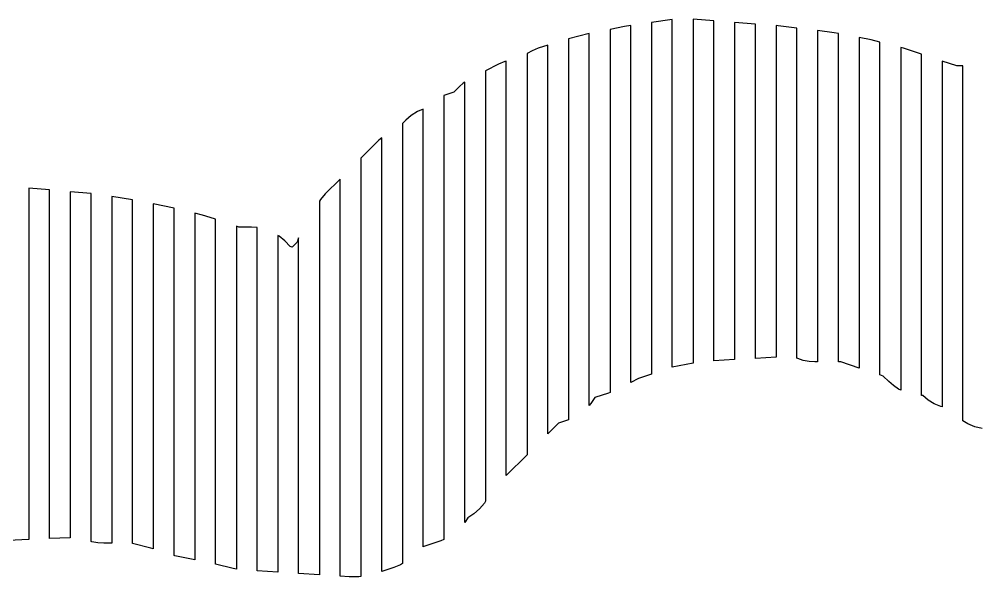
# Model space of a CAD drawing. Header units: millimetres. Extents: x -6 to 1890, y -8 to 898.
# Drawn here: x 363.7 to 548.8, y 218.4 to 325.7 of the extents above; entities that cross this region are included whole.
import ezdxf

# ---------------------------------------------------------------- set-up
doc = ezdxf.new("R2010")
doc.units = ezdxf.units.MM
doc.layers.add('PASSADAS_COMPLETAS', color=1, linetype='CONTINUOUS')
doc.layers.add('PECAS_2D', color=3, linetype='CONTINUOUS')

msp = doc.modelspace()

# ---------------------------------------------------------------- linework, layer by layer
at = {"layer": 'PASSADAS_COMPLETAS'}
msp.add_lwpolyline([(549.245, 246.945), (547.847, 247.278), (546.511, 247.831), (545.578, 248.405), (545.578, 253.563), (545.578, 254.852), (545.578, 256.141), (545.578, 257.431), (545.578, 258.72), (545.578, 260.009), (545.578, 261.298), (545.578, 294.821), (545.578, 296.111), (545.578, 297.4), (545.578, 298.689), (545.578, 299.979), (545.578, 301.268), (545.578, 302.557), (545.578, 303.846), (545.578, 305.136), (545.578, 306.425), (545.578, 307.715), (545.578, 309.004), (545.578, 310.293), (545.578, 311.583), (545.578, 316.74), (544.372, 316.74), (541.578, 317.671), (541.578, 313.755), (541.578, 312.449), (541.578, 311.144), (541.578, 309.838), (541.578, 308.533), (541.578, 307.227), (541.578, 305.922), (541.578, 304.616), (541.578, 303.311), (541.578, 302.005), (541.578, 300.7), (541.578, 299.394), (541.578, 298.089), (541.578, 296.783), (541.578, 295.478), (541.578, 262.84), (541.578, 261.535), (541.578, 260.229), (541.578, 258.924), (541.578, 257.618), (541.578, 256.313), (541.578, 255.007), (541.578, 251.091), (541.31, 251.18), (540.051, 251.708), (538.88, 252.422), (537.834, 253.298), (537.578, 253.308), (537.578, 257.172), (537.578, 258.461), (537.578, 259.749), (537.578, 261.037), (537.578, 262.325), (537.578, 264.901), (537.578, 297.106), (537.578, 298.394), (537.578, 299.682), (537.578, 300.97), (537.578, 302.258), (537.578, 304.835), (537.578, 306.123), (537.578, 307.411), (537.578, 308.699), (537.578, 309.987), (537.578, 311.275), (537.578, 312.564), (537.578, 313.852), (537.578, 315.14), (537.578, 319.004), (534.139, 320.151), (533.578, 320.314), (533.578, 316.432), (533.578, 315.138), (533.578, 313.844), (533.578, 312.55), (533.578, 311.256), (533.578, 309.962), (533.578, 308.668), (533.578, 307.374), (533.578, 306.08), (533.578, 304.786), (533.578, 303.492), (533.578, 302.198), (533.578, 300.904), (533.578, 299.61), (533.578, 298.316), (533.578, 265.965), (533.578, 264.671), (533.578, 263.377), (533.578, 262.083), (533.578, 260.789), (533.578, 259.495), (533.578, 258.201), (533.578, 254.319), (533.163, 254.525), (532.171, 255.189), (531.29, 255.964), (530.224, 257.03), (529.578, 257.245), (529.578, 259.808), (529.578, 261.09), (529.578, 262.371), (529.578, 263.653), (529.578, 264.934), (529.578, 266.215), (529.578, 267.497), (529.578, 299.534), (529.578, 300.815), (529.578, 302.097), (529.578, 303.378), (529.578, 304.66), (529.578, 305.941), (529.578, 307.222), (529.578, 308.504), (529.578, 309.785), (529.578, 311.067), (529.578, 312.348), (529.578, 313.63), (529.578, 314.911), (529.578, 316.193), (529.578, 317.474), (529.578, 321.319), (527.876, 321.734), (525.578, 322.193), (525.578, 317), (525.578, 315.702), (525.578, 314.404), (525.578, 313.105), (525.578, 311.807), (525.578, 310.509), (525.578, 309.211), (525.578, 307.912), (525.578, 306.614), (525.578, 305.316), (525.578, 304.018), (525.578, 302.719), (525.578, 301.421), (525.578, 267.666), (525.578, 266.368), (525.578, 265.07), (525.578, 263.772), (525.578, 262.473), (525.578, 261.175), (525.578, 258.579), (522.029, 259.762), (521.578, 259.762), (521.578, 262.342), (521.578, 263.633), (521.578, 264.923), (521.578, 266.214), (521.578, 267.504), (521.578, 268.795), (521.578, 272.666), (521.578, 302.346), (521.578, 303.637), (521.578, 304.927), (521.578, 306.217), (521.578, 307.508), (521.578, 308.798), (521.578, 310.089), (521.578, 311.379), (521.578, 312.67), (521.578, 313.96), (521.578, 315.25), (521.578, 316.541), (521.578, 317.831), (521.578, 319.122), (521.578, 322.993), (520.757, 323.133), (517.578, 323.53), (517.578, 319.626), (517.578, 318.324), (517.578, 317.023), (517.578, 315.722), (517.578, 314.42), (517.578, 313.119), (517.578, 311.817), (517.578, 310.516), (517.578, 309.215), (517.578, 307.913), (517.578, 306.612), (517.578, 305.31), (517.578, 304.009), (517.578, 302.708), (517.578, 268.871), (517.578, 267.57), (517.578, 266.269), (517.578, 264.967), (517.578, 263.666), (517.578, 259.762), (517.043, 259.762), (515.921, 259.831), (514.808, 260.04), (513.729, 260.386), (513.578, 260.456), (513.578, 264.349), (513.578, 265.646), (513.578, 266.944), (513.578, 268.241), (513.578, 269.538), (513.578, 270.836), (513.578, 303.271), (513.578, 304.569), (513.578, 305.866), (513.578, 307.164), (513.578, 308.461), (513.578, 309.758), (513.578, 311.056), (513.578, 312.353), (513.578, 313.651), (513.578, 314.948), (513.578, 316.245), (513.578, 317.543), (513.578, 318.84), (513.578, 320.138), (513.578, 324.03), (509.985, 324.469), (509.578, 324.5), (509.578, 320.592), (509.578, 319.29), (509.578, 317.987), (509.578, 316.685), (509.578, 315.382), (509.578, 314.08), (509.578, 312.777), (509.578, 311.475), (509.578, 310.172), (509.578, 308.869), (509.578, 307.567), (509.578, 306.264), (509.578, 304.962), (509.578, 303.659), (509.578, 271.096), (509.578, 269.793), (509.578, 268.491), (509.578, 267.188), (509.578, 265.886), (509.578, 264.583), (509.578, 260.675), (505.578, 260.44), (505.578, 264.302), (505.578, 265.589), (505.578, 266.877), (505.578, 268.164), (505.578, 269.452), (505.578, 270.739), (505.578, 302.923), (505.578, 304.21), (505.578, 305.497), (505.578, 306.785), (505.578, 308.072), (505.578, 309.359), (505.578, 310.647), (505.578, 311.934), (505.578, 313.222), (505.578, 314.509), (505.578, 315.796), (505.578, 317.084), (505.578, 318.371), (505.578, 319.658), (505.578, 324.808), (501.578, 325.115), (501.578, 319.923), (501.578, 318.624), (501.578, 317.326), (501.578, 316.028), (501.578, 314.73), (501.578, 313.431), (501.578, 312.133), (501.578, 310.835), (501.578, 309.537), (501.578, 308.239), (501.578, 306.94), (501.578, 305.642), (501.578, 304.344), (501.578, 303.046), (501.578, 270.59), (501.578, 269.292), (501.578, 267.994), (501.578, 266.696), (501.578, 265.398), (501.578, 260.205), (497.578, 259.969), (497.578, 265.103), (497.578, 266.386), (497.578, 267.67), (497.578, 268.953), (497.578, 270.237), (497.578, 271.52), (497.578, 303.605), (497.578, 304.889), (497.578, 306.172), (497.578, 308.739), (497.578, 310.022), (497.578, 311.306), (497.578, 312.589), (497.578, 313.872), (497.578, 315.156), (497.578, 316.439), (497.578, 317.723), (497.578, 319.006), (497.578, 320.289), (497.578, 325.423), (493.578, 325.731), (493.578, 320.539), (493.578, 319.242), (493.578, 317.944), (493.578, 316.646), (493.578, 315.348), (493.578, 314.05), (493.578, 312.753), (493.578, 311.455), (493.578, 310.157), (493.578, 308.859), (493.578, 307.561), (493.578, 306.263), (493.578, 304.966), (493.578, 303.668), (493.578, 269.924), (493.578, 268.627), (493.578, 267.329), (493.578, 266.031), (493.578, 264.733), (493.578, 263.435), (493.578, 259.542), (489.578, 258.732), (489.578, 262.592), (489.578, 263.879), (489.578, 265.166), (489.578, 266.453), (489.578, 267.74), (489.578, 269.027), (489.578, 271.601), (489.578, 303.773), (489.578, 305.06), (489.578, 306.347), (489.578, 307.634), (489.578, 308.921), (489.578, 310.207), (489.578, 311.494), (489.578, 312.781), (489.578, 314.068), (489.578, 315.355), (489.578, 316.642), (489.578, 317.929), (489.578, 319.216), (489.578, 320.503), (489.578, 325.65), (485.578, 325.079), (485.578, 319.873), (485.578, 318.571), (485.578, 317.269), (485.578, 315.968), (485.578, 314.666), (485.578, 313.365), (485.578, 312.063), (485.578, 310.762), (485.578, 309.46), (485.578, 308.159), (485.578, 306.857), (485.578, 305.556), (485.578, 304.254), (485.578, 302.952), (485.578, 301.651), (485.578, 267.811), (485.578, 266.509), (485.578, 265.208), (485.578, 263.906), (485.578, 262.605), (485.578, 261.303), (485.578, 257.398), (483.048, 256.555), (481.578, 255.82), (481.578, 261.004), (481.578, 262.3), (481.578, 263.596), (481.578, 264.892), (481.578, 266.188), (481.578, 268.78), (481.578, 302.476), (481.578, 303.772), (481.578, 305.068), (481.578, 306.363), (481.578, 307.659), (481.578, 308.955), (481.578, 310.251), (481.578, 311.547), (481.578, 312.843), (481.578, 314.139), (481.578, 315.435), (481.578, 316.731), (481.578, 318.027), (481.578, 319.323), (481.578, 324.507), (480.358, 324.319), (477.578, 323.763), (477.578, 318.587), (477.578, 317.294), (477.578, 316), (477.578, 314.706), (477.578, 313.412), (477.578, 312.118), (477.578, 310.824), (477.578, 309.531), (477.578, 308.237), (477.578, 306.943), (477.578, 305.649), (477.578, 304.355), (477.578, 303.061), (477.578, 301.768), (477.578, 300.474), (477.578, 265.54), (477.578, 264.246), (477.578, 262.952), (477.578, 261.658), (477.578, 260.365), (477.578, 259.071), (477.578, 253.895), (477.264, 253.765), (474.629, 252.887), (473.898, 251.75), (473.578, 251.387), (473.578, 256.592), (473.578, 257.893), (473.578, 259.194), (473.578, 260.496), (473.578, 261.797), (473.578, 263.098), (473.578, 299.533), (473.578, 300.834), (473.578, 302.135), (473.578, 303.436), (473.578, 304.738), (473.578, 306.039), (473.578, 307.34), (473.578, 308.641), (473.578, 309.943), (473.578, 311.244), (473.578, 312.545), (473.578, 313.846), (473.578, 315.148), (473.578, 316.449), (473.578, 317.75), (473.578, 322.955), (469.578, 321.958), (469.578, 315.525), (469.578, 314.238), (469.578, 312.952), (469.578, 311.665), (469.578, 310.379), (469.578, 307.806), (469.578, 306.519), (469.578, 305.232), (469.578, 303.946), (469.578, 302.659), (469.578, 301.373), (469.578, 300.086), (469.578, 298.8), (469.578, 260.203), (469.578, 258.916), (469.578, 257.63), (469.578, 256.343), (469.578, 255.057), (469.578, 253.77), (469.578, 248.624), (467.669, 247.982), (465.578, 245.891), (465.578, 251.054), (465.578, 252.345), (465.578, 253.636), (465.578, 254.927), (465.578, 256.218), (465.578, 257.508), (465.578, 297.524), (465.578, 298.815), (465.578, 300.106), (465.578, 301.397), (465.578, 302.687), (465.578, 303.978), (465.578, 305.269), (465.578, 306.56), (465.578, 307.851), (465.578, 309.141), (465.578, 310.432), (465.578, 311.723), (465.578, 313.014), (465.578, 314.305), (465.578, 320.759), (463.753, 320.151), (462.561, 319.657), (461.578, 319.165), (461.578, 312.726), (461.578, 311.438), (461.578, 310.15), (461.578, 308.862), (461.578, 307.574), (461.578, 306.286), (461.578, 304.998), (461.578, 303.71), (461.578, 302.423), (461.578, 301.135), (461.578, 299.847), (461.578, 298.559), (461.578, 297.271), (461.578, 295.983), (461.578, 294.695), (461.578, 254.77), (461.578, 253.482), (461.578, 252.194), (461.578, 250.906), (461.578, 249.618), (461.578, 248.331), (461.578, 247.043), (461.578, 241.891), (457.578, 237.891), (457.578, 243.037), (457.578, 244.324), (457.578, 245.611), (457.578, 246.897), (457.578, 248.184), (457.578, 249.471), (457.578, 250.757), (457.578, 293.216), (457.578, 294.502), (457.578, 295.789), (457.578, 297.075), (457.578, 298.362), (457.578, 299.649), (457.578, 300.935), (457.578, 302.222), (457.578, 303.509), (457.578, 304.795), (457.578, 306.082), (457.578, 307.368), (457.578, 308.655), (457.578, 311.228), (457.578, 317.661), (457.29, 317.565), (456.098, 317.072), (453.578, 315.812), (453.578, 309.336), (453.578, 308.041), (453.578, 306.745), (453.578, 305.45), (453.578, 304.155), (453.578, 302.86), (453.578, 301.565), (453.578, 300.27), (453.578, 298.974), (453.578, 297.679), (453.578, 296.384), (453.578, 295.089), (453.578, 293.794), (453.578, 292.499), (453.578, 291.203), (453.578, 247.168), (453.578, 245.873), (453.578, 244.577), (453.578, 243.282), (453.578, 241.987), (453.578, 240.692), (453.578, 239.397), (453.578, 232.921), (453.357, 232.554), (452.434, 231.455), (451.349, 230.514), (450.146, 229.764), (449.578, 228.849), (449.578, 235.273), (449.578, 236.558), (449.578, 237.842), (449.578, 239.127), (449.578, 240.412), (449.578, 241.697), (449.578, 242.981), (449.578, 287.947), (449.578, 289.232), (449.578, 290.517), (449.578, 291.802), (449.578, 293.086), (449.578, 294.371), (449.578, 295.656), (449.578, 296.941), (449.578, 298.225), (449.578, 299.51), (449.578, 300.795), (449.578, 302.08), (449.578, 303.364), (449.578, 304.649), (449.578, 305.934), (449.578, 307.219), (449.578, 313.642), (449.288, 313.433), (448.563, 312.782), (447.497, 311.716), (445.578, 311.07), (445.578, 304.595), (445.578, 303.3), (445.578, 302.004), (445.578, 300.709), (445.578, 299.414), (445.578, 298.119), (445.578, 296.824), (445.578, 295.529), (445.578, 294.234), (445.578, 292.939), (445.578, 291.644), (445.578, 290.348), (445.578, 289.053), (445.578, 287.758), (445.578, 286.463), (445.578, 285.168), (445.578, 238.544), (445.578, 237.248), (445.578, 235.953), (445.578, 234.658), (445.578, 233.363), (445.578, 232.068), (445.578, 230.773), (445.578, 225.592), (444.949, 225.328), (441.685, 224.24), (441.578, 224.187), (441.578, 228.075), (441.578, 229.371), (441.578, 230.667), (441.578, 231.964), (441.578, 233.26), (441.578, 234.556), (441.578, 282.514), (441.578, 283.81), (441.578, 285.106), (441.578, 286.402), (441.578, 287.698), (441.578, 288.994), (441.578, 290.291), (441.578, 291.587), (441.578, 292.883), (441.578, 294.179), (441.578, 295.475), (441.578, 296.771), (441.578, 298.068), (441.578, 299.364), (441.578, 300.66), (441.578, 301.956), (441.578, 308.437), (440.447, 307.952), (439.269, 307.218), (438.222, 306.319), (437.578, 305.675), (437.578, 299.157), (437.578, 297.853), (437.578, 296.55), (437.578, 295.246), (437.578, 293.942), (437.578, 292.639), (437.578, 291.335), (437.578, 290.032), (437.578, 288.728), (437.578, 287.424), (437.578, 286.121), (437.578, 284.817), (437.578, 283.514), (437.578, 282.21), (437.578, 280.906), (437.578, 279.603), (437.578, 278.299), (437.578, 232.673), (437.578, 231.369), (437.578, 230.065), (437.578, 228.762), (437.578, 227.458), (437.578, 226.155), (437.578, 220.94), (437.193, 220.702), (435.901, 220.158), (433.578, 219.383), (433.578, 223.239), (433.578, 224.524), (433.578, 225.809), (433.578, 227.094), (433.578, 228.379), (433.578, 229.664), (433.578, 230.949), (433.578, 274.642), (433.578, 275.927), (433.578, 277.212), (433.578, 278.497), (433.578, 279.782), (433.578, 281.068), (433.578, 282.353), (433.578, 283.638), (433.578, 284.923), (433.578, 286.208), (433.578, 287.493), (433.578, 288.778), (433.578, 290.063), (433.578, 291.348), (433.578, 292.633), (433.578, 293.918), (433.578, 295.203), (433.578, 302.914), (433.051, 302.441), (429.578, 298.968), (429.578, 291.173), (429.578, 289.874), (429.578, 288.574), (429.578, 287.275), (429.578, 285.976), (429.578, 284.677), (429.578, 283.378), (429.578, 282.079), (429.578, 280.78), (429.578, 279.481), (429.578, 278.181), (429.578, 276.882), (429.578, 275.583), (429.578, 274.284), (429.578, 272.985), (429.578, 271.686), (429.578, 270.387), (429.578, 228.814), (429.578, 227.515), (429.578, 226.216), (429.578, 224.917), (429.578, 223.618), (429.578, 222.319), (429.578, 218.421), (429.145, 218.398), (427.853, 218.398), (427.285, 218.416), (425.578, 218.522), (425.578, 222.409), (425.578, 223.705), (425.578, 225.001), (425.578, 226.296), (425.578, 227.592), (425.578, 265.167), (425.578, 266.463), (425.578, 267.758), (425.578, 269.054), (425.578, 270.35), (425.578, 271.645), (425.578, 272.941), (425.578, 274.237), (425.578, 275.532), (425.578, 276.828), (425.578, 278.124), (425.578, 279.419), (425.578, 280.715), (425.578, 282.011), (425.578, 283.306), (425.578, 284.602), (425.578, 285.898), (425.578, 287.193), (425.578, 294.968), (422.711, 292.1), (421.811, 291.053), (421.578, 290.678), (421.578, 281.69), (421.578, 280.406), (421.578, 279.122), (421.578, 277.838), (421.578, 276.554), (421.578, 275.27), (421.578, 273.986), (421.578, 272.702), (421.578, 271.418), (421.578, 270.134), (421.578, 268.85), (421.578, 267.566), (421.578, 266.282), (421.578, 264.998), (421.578, 263.714), (421.578, 262.43), (421.578, 261.146), (421.578, 259.862), (421.578, 227.761), (421.578, 226.477), (421.578, 225.193), (421.578, 223.909), (421.578, 222.625), (421.578, 218.772), (417.578, 219.022), (417.578, 221.606), (417.578, 222.898), (417.578, 224.19), (417.578, 225.482), (417.578, 226.774), (417.578, 228.066), (417.578, 257.78), (417.578, 259.072), (417.578, 260.364), (417.578, 261.656), (417.578, 262.948), (417.578, 264.24), (417.578, 265.531), (417.578, 266.823), (417.578, 268.115), (417.578, 269.407), (417.578, 270.699), (417.578, 271.991), (417.578, 273.283), (417.578, 274.575), (417.578, 275.867), (417.578, 277.159), (417.578, 283.618), (417.314, 282.825), (416.346, 281.858), (415.964, 281.986), (414.898, 283.052), (413.827, 283.969), (413.578, 284.122), (413.578, 277.637), (413.578, 276.34), (413.578, 275.043), (413.578, 273.746), (413.578, 272.449), (413.578, 271.152), (413.578, 269.855), (413.578, 268.558), (413.578, 267.261), (413.578, 265.964), (413.578, 264.667), (413.578, 263.37), (413.578, 262.073), (413.578, 260.776), (413.578, 259.479), (413.578, 228.351), (413.578, 227.054), (413.578, 225.757), (413.578, 224.46), (413.578, 223.163), (413.578, 221.866), (413.578, 219.272), (409.578, 219.522), (409.578, 222.115), (409.578, 223.411), (409.578, 224.707), (409.578, 226.004), (409.578, 227.3), (409.578, 228.596), (409.578, 261.002), (409.578, 262.298), (409.578, 263.595), (409.578, 264.891), (409.578, 266.187), (409.578, 267.483), (409.578, 268.779), (409.578, 270.076), (409.578, 271.372), (409.578, 272.668), (409.578, 273.964), (409.578, 275.261), (409.578, 276.557), (409.578, 277.853), (409.578, 279.149), (409.578, 285.631), (408.463, 285.717), (406.062, 285.717), (405.578, 285.879), (405.578, 280.701), (405.578, 279.407), (405.578, 278.113), (405.578, 276.818), (405.578, 275.524), (405.578, 274.23), (405.578, 272.935), (405.578, 271.641), (405.578, 270.347), (405.578, 269.052), (405.578, 267.758), (405.578, 266.464), (405.578, 265.169), (405.578, 263.875), (405.578, 262.58), (405.578, 230.222), (405.578, 228.928), (405.578, 227.633), (405.578, 226.339), (405.578, 225.045), (405.578, 223.75), (405.578, 222.456), (405.578, 219.867), (404.964, 219.962), (401.578, 220.809), (401.578, 223.413), (401.578, 224.715), (401.578, 226.017), (401.578, 227.319), (401.578, 228.621), (401.578, 229.923), (401.578, 231.225), (401.578, 263.776), (401.578, 265.078), (401.578, 266.38), (401.578, 267.682), (401.578, 268.984), (401.578, 270.286), (401.578, 271.588), (401.578, 272.89), (401.578, 274.192), (401.578, 275.494), (401.578, 276.796), (401.578, 278.098), (401.578, 279.4), (401.578, 280.702), (401.578, 282.004), (401.578, 287.212), (399.708, 287.835), (399.037, 288.031), (397.578, 288.395), (397.578, 283.264), (397.578, 281.981), (397.578, 280.698), (397.578, 279.416), (397.578, 278.133), (397.578, 276.85), (397.578, 275.567), (397.578, 274.284), (397.578, 273.001), (397.578, 271.718), (397.578, 270.436), (397.578, 269.153), (397.578, 267.87), (397.578, 266.587), (397.578, 265.304), (397.578, 264.021), (397.578, 230.667), (397.578, 229.385), (397.578, 228.102), (397.578, 226.819), (397.578, 225.536), (397.578, 224.253), (397.578, 221.688), (393.753, 222.453), (393.578, 222.499), (393.578, 225.072), (393.578, 226.358), (393.578, 227.644), (393.578, 228.931), (393.578, 230.217), (393.578, 231.503), (393.578, 264.948), (393.578, 266.234), (393.578, 267.521), (393.578, 268.807), (393.578, 270.093), (393.578, 271.38), (393.578, 272.666), (393.578, 273.952), (393.578, 275.239), (393.578, 276.525), (393.578, 277.811), (393.578, 279.098), (393.578, 280.384), (393.578, 281.67), (393.578, 282.957), (393.578, 284.243), (393.578, 289.388), (389.578, 290.192), (389.578, 284.982), (389.578, 283.68), (389.578, 282.377), (389.578, 281.075), (389.578, 279.772), (389.578, 278.47), (389.578, 277.168), (389.578, 275.865), (389.578, 274.563), (389.578, 273.261), (389.578, 271.958), (389.578, 270.656), (389.578, 269.353), (389.578, 268.051), (389.578, 266.749), (389.578, 265.446), (389.578, 232.887), (389.578, 231.584), (389.578, 230.282), (389.578, 228.98), (389.578, 227.677), (389.578, 226.375), (389.578, 223.77), (389.113, 223.925), (385.578, 224.809), (385.578, 227.403), (385.578, 228.699), (385.578, 229.996), (385.578, 231.293), (385.578, 232.59), (385.578, 233.887), (385.578, 241.668), (385.578, 267.606), (385.578, 268.903), (385.578, 270.2), (385.578, 271.496), (385.578, 272.793), (385.578, 274.09), (385.578, 275.387), (385.578, 276.684), (385.578, 277.981), (385.578, 279.278), (385.578, 280.575), (385.578, 281.871), (385.578, 283.168), (385.578, 284.465), (385.578, 285.762), (385.578, 287.059), (385.578, 290.95), (381.578, 291.616), (381.578, 287.765), (381.578, 286.481), (381.578, 285.197), (381.578, 283.914), (381.578, 282.63), (381.578, 281.346), (381.578, 280.062), (381.578, 278.779), (381.578, 277.495), (381.578, 276.211), (381.578, 274.927), (381.578, 273.644), (381.578, 272.36), (381.578, 271.076), (381.578, 269.792), (381.578, 268.509), (381.578, 235.131), (381.578, 233.847), (381.578, 232.564), (381.578, 231.28), (381.578, 229.996), (381.578, 228.712), (381.578, 224.861), (380.026, 224.861), (378.879, 224.934), (377.741, 225.153), (377.578, 225.206), (377.578, 229.071), (377.578, 230.36), (377.578, 231.648), (377.578, 232.936), (377.578, 234.225), (377.578, 235.513), (377.578, 269.01), (377.578, 270.298), (377.578, 271.587), (377.578, 272.875), (377.578, 274.163), (377.578, 275.452), (377.578, 276.74), (377.578, 278.029), (377.578, 279.317), (377.578, 280.605), (377.578, 281.894), (377.578, 283.182), (377.578, 284.47), (377.578, 285.759), (377.578, 287.047), (377.578, 288.335), (377.578, 292.2), (373.578, 292.534), (373.578, 288.615), (373.578, 287.309), (373.578, 286.003), (373.578, 284.697), (373.578, 283.391), (373.578, 282.085), (373.578, 280.779), (373.578, 279.472), (373.578, 278.166), (373.578, 276.86), (373.578, 275.554), (373.578, 274.248), (373.578, 272.942), (373.578, 271.636), (373.578, 270.329), (373.578, 269.023), (373.578, 236.37), (373.578, 235.064), (373.578, 233.758), (373.578, 232.452), (373.578, 231.145), (373.578, 229.839), (373.578, 225.921), (369.578, 225.747), (369.578, 229.619), (369.578, 230.91), (369.578, 232.201), (369.578, 233.492), (369.578, 234.782), (369.578, 236.073), (369.578, 268.342), (369.578, 269.633), (369.578, 270.924), (369.578, 272.215), (369.578, 273.505), (369.578, 274.796), (369.578, 276.087), (369.578, 277.378), (369.578, 278.669), (369.578, 279.959), (369.578, 281.25), (369.578, 282.541), (369.578, 283.832), (369.578, 285.122), (369.578, 286.413), (369.578, 287.704), (369.578, 288.995), (369.578, 292.867), (365.578, 293.2), (365.578, 289.299), (365.578, 287.998), (365.578, 286.698), (365.578, 285.397), (365.578, 284.097), (365.578, 282.796), (365.578, 281.496), (365.578, 280.195), (365.578, 278.895), (365.578, 277.594), (365.578, 276.294), (365.578, 274.993), (365.578, 273.693), (365.578, 272.392), (365.578, 271.091), (365.578, 269.791), (365.578, 235.977), (365.578, 234.677), (365.578, 233.376), (365.578, 232.076), (365.578, 230.775), (365.578, 229.475), (365.578, 225.573), (361.578, 225.399)], dxfattribs=at)
at = {"layer": 'PECAS_2D'}
msp.add_lwpolyline([(549.245, 246.945), (547.847, 247.278), (546.511, 247.831), (545.578, 248.405), (545.578, 253.563), (545.578, 254.852), (545.578, 256.141), (545.578, 257.431), (545.578, 258.72), (545.578, 260.009), (545.578, 261.298), (545.578, 294.821), (545.578, 296.111), (545.578, 297.4), (545.578, 298.689), (545.578, 299.979), (545.578, 301.268), (545.578, 302.557), (545.578, 303.846), (545.578, 305.136), (545.578, 306.425), (545.578, 307.715), (545.578, 309.004), (545.578, 310.293), (545.578, 311.583), (545.578, 316.74), (544.372, 316.74), (541.578, 317.671), (541.578, 313.755), (541.578, 312.449), (541.578, 311.144), (541.578, 309.838), (541.578, 308.533), (541.578, 307.227), (541.578, 305.922), (541.578, 304.616), (541.578, 303.311), (541.578, 302.005), (541.578, 300.7), (541.578, 299.394), (541.578, 298.089), (541.578, 296.783), (541.578, 295.478), (541.578, 262.84), (541.578, 261.535), (541.578, 260.229), (541.578, 258.924), (541.578, 257.618), (541.578, 256.313), (541.578, 255.007), (541.578, 251.091), (541.31, 251.18), (540.051, 251.708), (538.88, 252.422), (537.834, 253.298), (537.578, 253.308), (537.578, 257.172), (537.578, 258.461), (537.578, 259.749), (537.578, 261.037), (537.578, 262.325), (537.578, 264.901), (537.578, 297.106), (537.578, 298.394), (537.578, 299.682), (537.578, 300.97), (537.578, 302.258), (537.578, 304.835), (537.578, 306.123), (537.578, 307.411), (537.578, 308.699), (537.578, 309.987), (537.578, 311.275), (537.578, 312.564), (537.578, 313.852), (537.578, 315.14), (537.578, 319.004), (534.139, 320.151), (533.578, 320.314), (533.578, 316.432), (533.578, 315.138), (533.578, 313.844), (533.578, 312.55), (533.578, 311.256), (533.578, 309.962), (533.578, 308.668), (533.578, 307.374), (533.578, 306.08), (533.578, 304.786), (533.578, 303.492), (533.578, 302.198), (533.578, 300.904), (533.578, 299.61), (533.578, 298.316), (533.578, 265.965), (533.578, 264.671), (533.578, 263.377), (533.578, 262.083), (533.578, 260.789), (533.578, 259.495), (533.578, 258.201), (533.578, 254.319), (533.163, 254.525), (532.171, 255.189), (531.29, 255.964), (530.224, 257.03), (529.578, 257.245), (529.578, 259.808), (529.578, 261.09), (529.578, 262.371), (529.578, 263.653), (529.578, 264.934), (529.578, 266.215), (529.578, 267.497), (529.578, 299.534), (529.578, 300.815), (529.578, 302.097), (529.578, 303.378), (529.578, 304.66), (529.578, 305.941), (529.578, 307.222), (529.578, 308.504), (529.578, 309.785), (529.578, 311.067), (529.578, 312.348), (529.578, 313.63), (529.578, 314.911), (529.578, 316.193), (529.578, 317.474), (529.578, 321.319), (527.876, 321.734), (525.578, 322.193), (525.578, 317), (525.578, 315.702), (525.578, 314.404), (525.578, 313.105), (525.578, 311.807), (525.578, 310.509), (525.578, 309.211), (525.578, 307.912), (525.578, 306.614), (525.578, 305.316), (525.578, 304.018), (525.578, 302.719), (525.578, 301.421), (525.578, 267.666), (525.578, 266.368), (525.578, 265.07), (525.578, 263.772), (525.578, 262.473), (525.578, 261.175), (525.578, 258.579), (522.029, 259.762), (521.578, 259.762), (521.578, 262.342), (521.578, 263.633), (521.578, 264.923), (521.578, 266.214), (521.578, 267.504), (521.578, 268.795), (521.578, 272.666), (521.578, 302.346), (521.578, 303.637), (521.578, 304.927), (521.578, 306.217), (521.578, 307.508), (521.578, 308.798), (521.578, 310.089), (521.578, 311.379), (521.578, 312.67), (521.578, 313.96), (521.578, 315.25), (521.578, 316.541), (521.578, 317.831), (521.578, 319.122), (521.578, 322.993), (520.757, 323.133), (517.578, 323.53), (517.578, 319.626), (517.578, 318.324), (517.578, 317.023), (517.578, 315.722), (517.578, 314.42), (517.578, 313.119), (517.578, 311.817), (517.578, 310.516), (517.578, 309.215), (517.578, 307.913), (517.578, 306.612), (517.578, 305.31), (517.578, 304.009), (517.578, 302.708), (517.578, 268.871), (517.578, 267.57), (517.578, 266.269), (517.578, 264.967), (517.578, 263.666), (517.578, 259.762), (517.043, 259.762), (515.921, 259.831), (514.808, 260.04), (513.729, 260.386), (513.578, 260.456), (513.578, 264.349), (513.578, 265.646), (513.578, 266.944), (513.578, 268.241), (513.578, 269.538), (513.578, 270.836), (513.578, 303.271), (513.578, 304.569), (513.578, 305.866), (513.578, 307.164), (513.578, 308.461), (513.578, 309.758), (513.578, 311.056), (513.578, 312.353), (513.578, 313.651), (513.578, 314.948), (513.578, 316.245), (513.578, 317.543), (513.578, 318.84), (513.578, 320.138), (513.578, 324.03), (509.985, 324.469), (509.578, 324.5), (509.578, 320.592), (509.578, 319.29), (509.578, 317.987), (509.578, 316.685), (509.578, 315.382), (509.578, 314.08), (509.578, 312.777), (509.578, 311.475), (509.578, 310.172), (509.578, 308.869), (509.578, 307.567), (509.578, 306.264), (509.578, 304.962), (509.578, 303.659), (509.578, 271.096), (509.578, 269.793), (509.578, 268.491), (509.578, 267.188), (509.578, 265.886), (509.578, 264.583), (509.578, 260.675), (505.578, 260.44), (505.578, 264.302), (505.578, 265.589), (505.578, 266.877), (505.578, 268.164), (505.578, 269.452), (505.578, 270.739), (505.578, 302.923), (505.578, 304.21), (505.578, 305.497), (505.578, 306.785), (505.578, 308.072), (505.578, 309.359), (505.578, 310.647), (505.578, 311.934), (505.578, 313.222), (505.578, 314.509), (505.578, 315.796), (505.578, 317.084), (505.578, 318.371), (505.578, 319.658), (505.578, 324.808), (501.578, 325.115), (501.578, 319.923), (501.578, 318.624), (501.578, 317.326), (501.578, 316.028), (501.578, 314.73), (501.578, 313.431), (501.578, 312.133), (501.578, 310.835), (501.578, 309.537), (501.578, 308.239), (501.578, 306.94), (501.578, 305.642), (501.578, 304.344), (501.578, 303.046), (501.578, 270.59), (501.578, 269.292), (501.578, 267.994), (501.578, 266.696), (501.578, 265.398), (501.578, 260.205), (497.578, 259.969), (497.578, 265.103), (497.578, 266.386), (497.578, 267.67), (497.578, 268.953), (497.578, 270.237), (497.578, 271.52), (497.578, 303.605), (497.578, 304.889), (497.578, 306.172), (497.578, 308.739), (497.578, 310.022), (497.578, 311.306), (497.578, 312.589), (497.578, 313.872), (497.578, 315.156), (497.578, 316.439), (497.578, 317.723), (497.578, 319.006), (497.578, 320.289), (497.578, 325.423), (493.578, 325.731), (493.578, 320.539), (493.578, 319.242), (493.578, 317.944), (493.578, 316.646), (493.578, 315.348), (493.578, 314.05), (493.578, 312.753), (493.578, 311.455), (493.578, 310.157), (493.578, 308.859), (493.578, 307.561), (493.578, 306.263), (493.578, 304.966), (493.578, 303.668), (493.578, 269.924), (493.578, 268.627), (493.578, 267.329), (493.578, 266.031), (493.578, 264.733), (493.578, 263.435), (493.578, 259.542), (489.578, 258.732), (489.578, 262.592), (489.578, 263.879), (489.578, 265.166), (489.578, 266.453), (489.578, 267.74), (489.578, 269.027), (489.578, 271.601), (489.578, 303.773), (489.578, 305.06), (489.578, 306.347), (489.578, 307.634), (489.578, 308.921), (489.578, 310.207), (489.578, 311.494), (489.578, 312.781), (489.578, 314.068), (489.578, 315.355), (489.578, 316.642), (489.578, 317.929), (489.578, 319.216), (489.578, 320.503), (489.578, 325.65), (485.578, 325.079), (485.578, 319.873), (485.578, 318.571), (485.578, 317.269), (485.578, 315.968), (485.578, 314.666), (485.578, 313.365), (485.578, 312.063), (485.578, 310.762), (485.578, 309.46), (485.578, 308.159), (485.578, 306.857), (485.578, 305.556), (485.578, 304.254), (485.578, 302.952), (485.578, 301.651), (485.578, 267.811), (485.578, 266.509), (485.578, 265.208), (485.578, 263.906), (485.578, 262.605), (485.578, 261.303), (485.578, 257.398), (483.048, 256.555), (481.578, 255.82), (481.578, 261.004), (481.578, 262.3), (481.578, 263.596), (481.578, 264.892), (481.578, 266.188), (481.578, 268.78), (481.578, 302.476), (481.578, 303.772), (481.578, 305.068), (481.578, 306.363), (481.578, 307.659), (481.578, 308.955), (481.578, 310.251), (481.578, 311.547), (481.578, 312.843), (481.578, 314.139), (481.578, 315.435), (481.578, 316.731), (481.578, 318.027), (481.578, 319.323), (481.578, 324.507), (480.358, 324.319), (477.578, 323.763), (477.578, 318.587), (477.578, 317.294), (477.578, 316), (477.578, 314.706), (477.578, 313.412), (477.578, 312.118), (477.578, 310.824), (477.578, 309.531), (477.578, 308.237), (477.578, 306.943), (477.578, 305.649), (477.578, 304.355), (477.578, 303.061), (477.578, 301.768), (477.578, 300.474), (477.578, 265.54), (477.578, 264.246), (477.578, 262.952), (477.578, 261.658), (477.578, 260.365), (477.578, 259.071), (477.578, 253.895), (477.264, 253.765), (474.629, 252.887), (473.898, 251.75), (473.578, 251.387), (473.578, 256.592), (473.578, 257.893), (473.578, 259.194), (473.578, 260.496), (473.578, 261.797), (473.578, 263.098), (473.578, 299.533), (473.578, 300.834), (473.578, 302.135), (473.578, 303.436), (473.578, 304.738), (473.578, 306.039), (473.578, 307.34), (473.578, 308.641), (473.578, 309.943), (473.578, 311.244), (473.578, 312.545), (473.578, 313.846), (473.578, 315.148), (473.578, 316.449), (473.578, 317.75), (473.578, 322.955), (469.578, 321.958), (469.578, 315.525), (469.578, 314.238), (469.578, 312.952), (469.578, 311.665), (469.578, 310.379), (469.578, 307.806), (469.578, 306.519), (469.578, 305.232), (469.578, 303.946), (469.578, 302.659), (469.578, 301.373), (469.578, 300.086), (469.578, 298.8), (469.578, 260.203), (469.578, 258.916), (469.578, 257.63), (469.578, 256.343), (469.578, 255.057), (469.578, 253.77), (469.578, 248.624), (467.669, 247.982), (465.578, 245.891), (465.578, 251.054), (465.578, 252.345), (465.578, 253.636), (465.578, 254.927), (465.578, 256.218), (465.578, 257.508), (465.578, 297.524), (465.578, 298.815), (465.578, 300.106), (465.578, 301.397), (465.578, 302.687), (465.578, 303.978), (465.578, 305.269), (465.578, 306.56), (465.578, 307.851), (465.578, 309.141), (465.578, 310.432), (465.578, 311.723), (465.578, 313.014), (465.578, 314.305), (465.578, 320.759), (463.753, 320.151), (462.561, 319.657), (461.578, 319.165), (461.578, 312.726), (461.578, 311.438), (461.578, 310.15), (461.578, 308.862), (461.578, 307.574), (461.578, 306.286), (461.578, 304.998), (461.578, 303.71), (461.578, 302.423), (461.578, 301.135), (461.578, 299.847), (461.578, 298.559), (461.578, 297.271), (461.578, 295.983), (461.578, 294.695), (461.578, 254.77), (461.578, 253.482), (461.578, 252.194), (461.578, 250.906), (461.578, 249.618), (461.578, 248.331), (461.578, 247.043), (461.578, 241.891), (457.578, 237.891), (457.578, 243.037), (457.578, 244.324), (457.578, 245.611), (457.578, 246.897), (457.578, 248.184), (457.578, 249.471), (457.578, 250.757), (457.578, 293.216), (457.578, 294.502), (457.578, 295.789), (457.578, 297.075), (457.578, 298.362), (457.578, 299.649), (457.578, 300.935), (457.578, 302.222), (457.578, 303.509), (457.578, 304.795), (457.578, 306.082), (457.578, 307.368), (457.578, 308.655), (457.578, 311.228), (457.578, 317.661), (457.29, 317.565), (456.098, 317.072), (453.578, 315.812), (453.578, 309.336), (453.578, 308.041), (453.578, 306.745), (453.578, 305.45), (453.578, 304.155), (453.578, 302.86), (453.578, 301.565), (453.578, 300.27), (453.578, 298.974), (453.578, 297.679), (453.578, 296.384), (453.578, 295.089), (453.578, 293.794), (453.578, 292.499), (453.578, 291.203), (453.578, 247.168), (453.578, 245.873), (453.578, 244.577), (453.578, 243.282), (453.578, 241.987), (453.578, 240.692), (453.578, 239.397), (453.578, 232.921), (453.357, 232.554), (452.434, 231.455), (451.349, 230.514), (450.146, 229.764), (449.578, 228.849), (449.578, 235.273), (449.578, 236.558), (449.578, 237.842), (449.578, 239.127), (449.578, 240.412), (449.578, 241.697), (449.578, 242.981), (449.578, 287.947), (449.578, 289.232), (449.578, 290.517), (449.578, 291.802), (449.578, 293.086), (449.578, 294.371), (449.578, 295.656), (449.578, 296.941), (449.578, 298.225), (449.578, 299.51), (449.578, 300.795), (449.578, 302.08), (449.578, 303.364), (449.578, 304.649), (449.578, 305.934), (449.578, 307.219), (449.578, 313.642), (449.288, 313.433), (448.563, 312.782), (447.497, 311.716), (445.578, 311.07), (445.578, 304.595), (445.578, 303.3), (445.578, 302.004), (445.578, 300.709), (445.578, 299.414), (445.578, 298.119), (445.578, 296.824), (445.578, 295.529), (445.578, 294.234), (445.578, 292.939), (445.578, 291.644), (445.578, 290.348), (445.578, 289.053), (445.578, 287.758), (445.578, 286.463), (445.578, 285.168), (445.578, 238.544), (445.578, 237.248), (445.578, 235.953), (445.578, 234.658), (445.578, 233.363), (445.578, 232.068), (445.578, 230.773), (445.578, 225.592), (444.949, 225.328), (441.685, 224.24), (441.578, 224.187), (441.578, 228.075), (441.578, 229.371), (441.578, 230.667), (441.578, 231.964), (441.578, 233.26), (441.578, 234.556), (441.578, 282.514), (441.578, 283.81), (441.578, 285.106), (441.578, 286.402), (441.578, 287.698), (441.578, 288.994), (441.578, 290.291), (441.578, 291.587), (441.578, 292.883), (441.578, 294.179), (441.578, 295.475), (441.578, 296.771), (441.578, 298.068), (441.578, 299.364), (441.578, 300.66), (441.578, 301.956), (441.578, 308.437), (440.447, 307.952), (439.269, 307.218), (438.222, 306.319), (437.578, 305.675), (437.578, 299.157), (437.578, 297.853), (437.578, 296.55), (437.578, 295.246), (437.578, 293.942), (437.578, 292.639), (437.578, 291.335), (437.578, 290.032), (437.578, 288.728), (437.578, 287.424), (437.578, 286.121), (437.578, 284.817), (437.578, 283.514), (437.578, 282.21), (437.578, 280.906), (437.578, 279.603), (437.578, 278.299), (437.578, 232.673), (437.578, 231.369), (437.578, 230.065), (437.578, 228.762), (437.578, 227.458), (437.578, 226.155), (437.578, 220.94), (437.193, 220.702), (435.901, 220.158), (433.578, 219.383), (433.578, 223.239), (433.578, 224.524), (433.578, 225.809), (433.578, 227.094), (433.578, 228.379), (433.578, 229.664), (433.578, 230.949), (433.578, 274.642), (433.578, 275.927), (433.578, 277.212), (433.578, 278.497), (433.578, 279.782), (433.578, 281.068), (433.578, 282.353), (433.578, 283.638), (433.578, 284.923), (433.578, 286.208), (433.578, 287.493), (433.578, 288.778), (433.578, 290.063), (433.578, 291.348), (433.578, 292.633), (433.578, 293.918), (433.578, 295.203), (433.578, 302.914), (433.051, 302.441), (429.578, 298.968), (429.578, 291.173), (429.578, 289.874), (429.578, 288.574), (429.578, 287.275), (429.578, 285.976), (429.578, 284.677), (429.578, 283.378), (429.578, 282.079), (429.578, 280.78), (429.578, 279.481), (429.578, 278.181), (429.578, 276.882), (429.578, 275.583), (429.578, 274.284), (429.578, 272.985), (429.578, 271.686), (429.578, 270.387), (429.578, 228.814), (429.578, 227.515), (429.578, 226.216), (429.578, 224.917), (429.578, 223.618), (429.578, 222.319), (429.578, 218.421), (429.145, 218.398), (427.853, 218.398), (427.285, 218.416), (425.578, 218.522), (425.578, 222.409), (425.578, 223.705), (425.578, 225.001), (425.578, 226.296), (425.578, 227.592), (425.578, 265.167), (425.578, 266.463), (425.578, 267.758), (425.578, 269.054), (425.578, 270.35), (425.578, 271.645), (425.578, 272.941), (425.578, 274.237), (425.578, 275.532), (425.578, 276.828), (425.578, 278.124), (425.578, 279.419), (425.578, 280.715), (425.578, 282.011), (425.578, 283.306), (425.578, 284.602), (425.578, 285.898), (425.578, 287.193), (425.578, 294.968), (422.711, 292.1), (421.811, 291.053), (421.578, 290.678), (421.578, 281.69), (421.578, 280.406), (421.578, 279.122), (421.578, 277.838), (421.578, 276.554), (421.578, 275.27), (421.578, 273.986), (421.578, 272.702), (421.578, 271.418), (421.578, 270.134), (421.578, 268.85), (421.578, 267.566), (421.578, 266.282), (421.578, 264.998), (421.578, 263.714), (421.578, 262.43), (421.578, 261.146), (421.578, 259.862), (421.578, 227.761), (421.578, 226.477), (421.578, 225.193), (421.578, 223.909), (421.578, 222.625), (421.578, 218.772), (417.578, 219.022), (417.578, 221.606), (417.578, 222.898), (417.578, 224.19), (417.578, 225.482), (417.578, 226.774), (417.578, 228.066), (417.578, 257.78), (417.578, 259.072), (417.578, 260.364), (417.578, 261.656), (417.578, 262.948), (417.578, 264.24), (417.578, 265.531), (417.578, 266.823), (417.578, 268.115), (417.578, 269.407), (417.578, 270.699), (417.578, 271.991), (417.578, 273.283), (417.578, 274.575), (417.578, 275.867), (417.578, 277.159), (417.578, 283.618), (417.314, 282.825), (416.346, 281.858), (415.964, 281.986), (414.898, 283.052), (413.827, 283.969), (413.578, 284.122), (413.578, 277.637), (413.578, 276.34), (413.578, 275.043), (413.578, 273.746), (413.578, 272.449), (413.578, 271.152), (413.578, 269.855), (413.578, 268.558), (413.578, 267.261), (413.578, 265.964), (413.578, 264.667), (413.578, 263.37), (413.578, 262.073), (413.578, 260.776), (413.578, 259.479), (413.578, 228.351), (413.578, 227.054), (413.578, 225.757), (413.578, 224.46), (413.578, 223.163), (413.578, 221.866), (413.578, 219.272), (409.578, 219.522), (409.578, 222.115), (409.578, 223.411), (409.578, 224.707), (409.578, 226.004), (409.578, 227.3), (409.578, 228.596), (409.578, 261.002), (409.578, 262.298), (409.578, 263.595), (409.578, 264.891), (409.578, 266.187), (409.578, 267.483), (409.578, 268.779), (409.578, 270.076), (409.578, 271.372), (409.578, 272.668), (409.578, 273.964), (409.578, 275.261), (409.578, 276.557), (409.578, 277.853), (409.578, 279.149), (409.578, 285.631), (408.463, 285.717), (406.062, 285.717), (405.578, 285.879), (405.578, 280.701), (405.578, 279.407), (405.578, 278.113), (405.578, 276.818), (405.578, 275.524), (405.578, 274.23), (405.578, 272.935), (405.578, 271.641), (405.578, 270.347), (405.578, 269.052), (405.578, 267.758), (405.578, 266.464), (405.578, 265.169), (405.578, 263.875), (405.578, 262.58), (405.578, 230.222), (405.578, 228.928), (405.578, 227.633), (405.578, 226.339), (405.578, 225.045), (405.578, 223.75), (405.578, 222.456), (405.578, 219.867), (404.964, 219.962), (401.578, 220.809), (401.578, 223.413), (401.578, 224.715), (401.578, 226.017), (401.578, 227.319), (401.578, 228.621), (401.578, 229.923), (401.578, 231.225), (401.578, 263.776), (401.578, 265.078), (401.578, 266.38), (401.578, 267.682), (401.578, 268.984), (401.578, 270.286), (401.578, 271.588), (401.578, 272.89), (401.578, 274.192), (401.578, 275.494), (401.578, 276.796), (401.578, 278.098), (401.578, 279.4), (401.578, 280.702), (401.578, 282.004), (401.578, 287.212), (399.708, 287.835), (399.037, 288.031), (397.578, 288.395), (397.578, 283.264), (397.578, 281.981), (397.578, 280.698), (397.578, 279.416), (397.578, 278.133), (397.578, 276.85), (397.578, 275.567), (397.578, 274.284), (397.578, 273.001), (397.578, 271.718), (397.578, 270.436), (397.578, 269.153), (397.578, 267.87), (397.578, 266.587), (397.578, 265.304), (397.578, 264.021), (397.578, 230.667), (397.578, 229.385), (397.578, 228.102), (397.578, 226.819), (397.578, 225.536), (397.578, 224.253), (397.578, 221.688), (393.753, 222.453), (393.578, 222.499), (393.578, 225.072), (393.578, 226.358), (393.578, 227.644), (393.578, 228.931), (393.578, 230.217), (393.578, 231.503), (393.578, 264.948), (393.578, 266.234), (393.578, 267.521), (393.578, 268.807), (393.578, 270.093), (393.578, 271.38), (393.578, 272.666), (393.578, 273.952), (393.578, 275.239), (393.578, 276.525), (393.578, 277.811), (393.578, 279.098), (393.578, 280.384), (393.578, 281.67), (393.578, 282.957), (393.578, 284.243), (393.578, 289.388), (389.578, 290.192), (389.578, 284.982), (389.578, 283.68), (389.578, 282.377), (389.578, 281.075), (389.578, 279.772), (389.578, 278.47), (389.578, 277.168), (389.578, 275.865), (389.578, 274.563), (389.578, 273.261), (389.578, 271.958), (389.578, 270.656), (389.578, 269.353), (389.578, 268.051), (389.578, 266.749), (389.578, 265.446), (389.578, 232.887), (389.578, 231.584), (389.578, 230.282), (389.578, 228.98), (389.578, 227.677), (389.578, 226.375), (389.578, 223.77), (389.113, 223.925), (385.578, 224.809), (385.578, 227.403), (385.578, 228.699), (385.578, 229.996), (385.578, 231.293), (385.578, 232.59), (385.578, 233.887), (385.578, 241.668), (385.578, 267.606), (385.578, 268.903), (385.578, 270.2), (385.578, 271.496), (385.578, 272.793), (385.578, 274.09), (385.578, 275.387), (385.578, 276.684), (385.578, 277.981), (385.578, 279.278), (385.578, 280.575), (385.578, 281.871), (385.578, 283.168), (385.578, 284.465), (385.578, 285.762), (385.578, 287.059), (385.578, 290.95), (381.578, 291.616), (381.578, 287.765), (381.578, 286.481), (381.578, 285.197), (381.578, 283.914), (381.578, 282.63), (381.578, 281.346), (381.578, 280.062), (381.578, 278.779), (381.578, 277.495), (381.578, 276.211), (381.578, 274.927), (381.578, 273.644), (381.578, 272.36), (381.578, 271.076), (381.578, 269.792), (381.578, 268.509), (381.578, 235.131), (381.578, 233.847), (381.578, 232.564), (381.578, 231.28), (381.578, 229.996), (381.578, 228.712), (381.578, 224.861), (380.026, 224.861), (378.879, 224.934), (377.741, 225.153), (377.578, 225.206), (377.578, 229.071), (377.578, 230.36), (377.578, 231.648), (377.578, 232.936), (377.578, 234.225), (377.578, 235.513), (377.578, 269.01), (377.578, 270.298), (377.578, 271.587), (377.578, 272.875), (377.578, 274.163), (377.578, 275.452), (377.578, 276.74), (377.578, 278.029), (377.578, 279.317), (377.578, 280.605), (377.578, 281.894), (377.578, 283.182), (377.578, 284.47), (377.578, 285.759), (377.578, 287.047), (377.578, 288.335), (377.578, 292.2), (373.578, 292.534), (373.578, 288.615), (373.578, 287.309), (373.578, 286.003), (373.578, 284.697), (373.578, 283.391), (373.578, 282.085), (373.578, 280.779), (373.578, 279.472), (373.578, 278.166), (373.578, 276.86), (373.578, 275.554), (373.578, 274.248), (373.578, 272.942), (373.578, 271.636), (373.578, 270.329), (373.578, 269.023), (373.578, 236.37), (373.578, 235.064), (373.578, 233.758), (373.578, 232.452), (373.578, 231.145), (373.578, 229.839), (373.578, 225.921), (369.578, 225.747), (369.578, 229.619), (369.578, 230.91), (369.578, 232.201), (369.578, 233.492), (369.578, 234.782), (369.578, 236.073), (369.578, 268.342), (369.578, 269.633), (369.578, 270.924), (369.578, 272.215), (369.578, 273.505), (369.578, 274.796), (369.578, 276.087), (369.578, 277.378), (369.578, 278.669), (369.578, 279.959), (369.578, 281.25), (369.578, 282.541), (369.578, 283.832), (369.578, 285.122), (369.578, 286.413), (369.578, 287.704), (369.578, 288.995), (369.578, 292.867), (365.578, 293.2), (365.578, 289.299), (365.578, 287.998), (365.578, 286.698), (365.578, 285.397), (365.578, 284.097), (365.578, 282.796), (365.578, 281.496), (365.578, 280.195), (365.578, 278.895), (365.578, 277.594), (365.578, 276.294), (365.578, 274.993), (365.578, 273.693), (365.578, 272.392), (365.578, 271.091), (365.578, 269.791), (365.578, 235.977), (365.578, 234.677), (365.578, 233.376), (365.578, 232.076), (365.578, 230.775), (365.578, 229.475), (365.578, 225.573), (361.578, 225.399)], dxfattribs=at)

doc.saveas('drawing.dxf')
